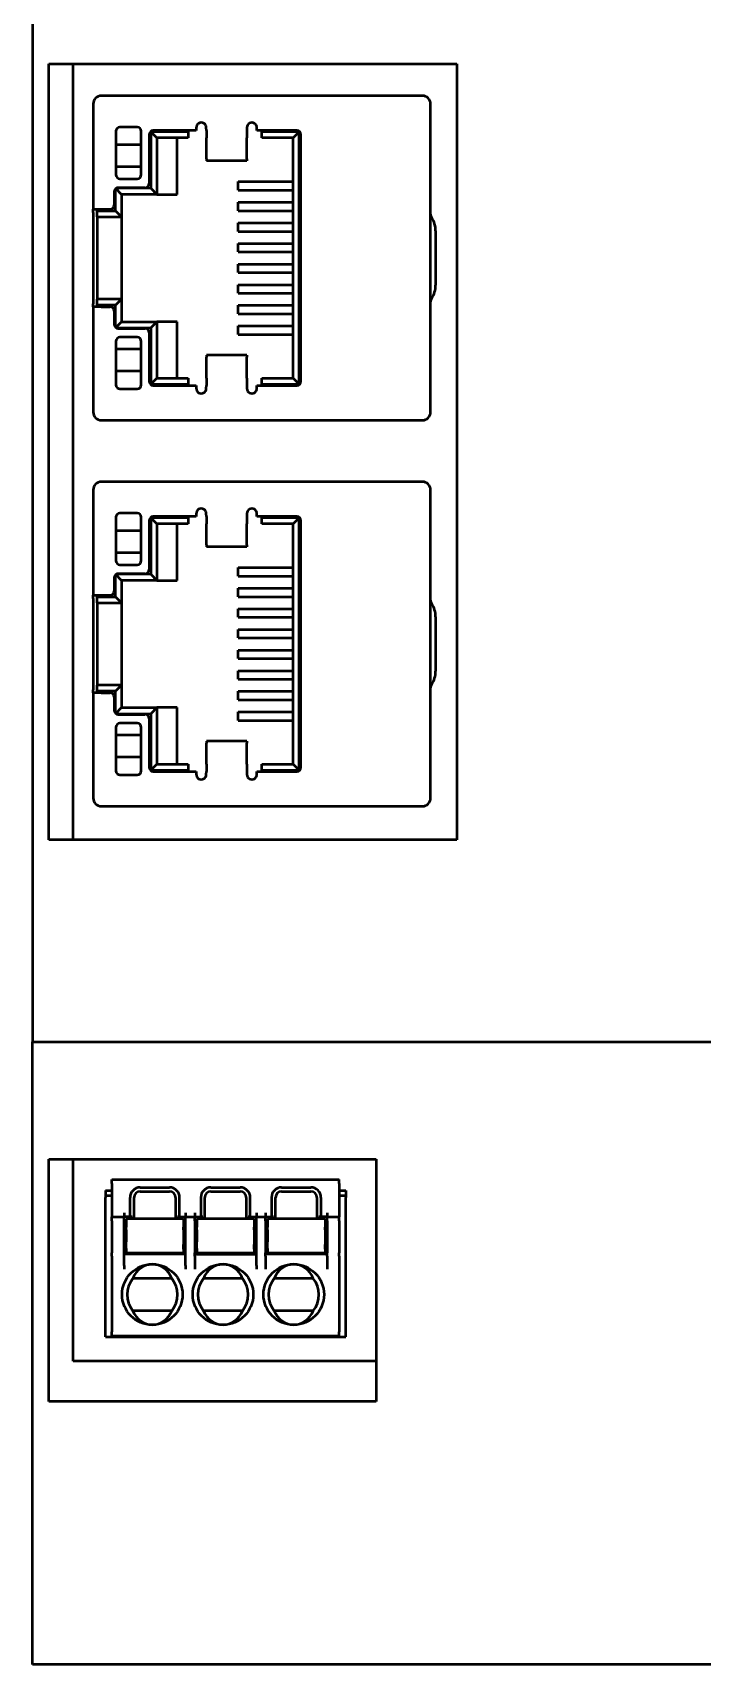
# Model space of a CAD drawing. Header units: millimetres. Extents: x 1021 to 2778, y -197 to 600.
# Drawn here: x 1182.7 to 1215.8, y 335.4 to 416.2 of the extents above; entities that cross this region are included whole.
import ezdxf

# ---------------------------------------------------------------- set-up
doc = ezdxf.new("R2010")
doc.units = ezdxf.units.MM
doc.header["$LTSCALE"] = 2
doc.layers.add('외형선(ISO)', color=7, linetype='Continuous', lineweight=50)

msp = doc.modelspace()

# ---------------------------------------------------------------- linework, layer by layer
at = {"layer": '외형선(ISO)'}
for p, q in [((1182.6577, 424.6362), (1182.6577, 366.2362)), ((1183.4577, 376.2362), (1183.4577, 414.6362)), ((1183.4577, 414.6362), (1203.6577, 414.6362)), ((1184.6577, 376.2362), (1184.6577, 414.6362)), ((1203.6577, 414.6362), (1203.6577, 376.2362)), ((1185.6577, 412.6509), (1185.6577, 407.4359)), ((1201.9577, 413.0509), (1186.0577, 413.0509)), ((1202.3577, 397.4009), (1202.3577, 412.6509)), ((1186.7827, 411.3009), (1186.7827, 409.1509)), ((1187.8327, 411.5009), (1186.9827, 411.5009)), ((1188.0327, 409.1509), (1188.0327, 411.3009)), ((1188.4277, 411.131), (1188.4277, 408.7059)), ((1188.5077, 411.2759), (1188.5077, 408.4759)), ((1190.3577, 411.2759), (1188.5077, 411.2759)), ((1188.5077, 411.2759), (1188.8077, 410.9759)), ((1190.7577, 411.3309), (1188.6277, 411.3309)), ((1190.3577, 410.9759), (1188.8077, 410.9759)), ((1188.8077, 410.9759), (1188.8077, 408.1759)), ((1189.8077, 408.1759), (1189.8077, 410.9759)), ((1190.3577, 411.2759), (1190.3577, 411.3309)), ((1190.3577, 411.2759), (1190.3577, 410.9759)), ((1190.7577, 411.4656), (1190.7577, 411.3309)), ((1191.2577, 411.3309), (1191.2522, 411.4809)), ((1191.2577, 411.3309), (1191.2577, 410.9657)), ((1193.2632, 411.4809), (1193.2577, 411.3309)), ((1193.2577, 411.3309), (1193.2577, 410.9657)), ((1193.7577, 411.3309), (1193.7577, 411.4656)), ((1195.7377, 411.3309), (1193.7577, 411.3309)), ((1194.0077, 411.2759), (1194.0077, 411.3309)), ((1195.8577, 411.2759), (1194.0077, 411.2759)), ((1194.0077, 410.9759), (1194.0077, 411.2759)), ((1195.5577, 410.9759), (1194.0077, 410.9759)), ((1195.8577, 411.2759), (1195.5577, 410.9759)), ((1195.5577, 399.0759), (1195.5577, 410.9759)), ((1195.8577, 398.7759), (1195.8577, 411.2759)), ((1195.9377, 398.9209), (1195.9377, 411.131)), ((1188.0327, 410.6309), (1186.7827, 410.6309)), ((1191.2577, 409.9389), (1191.2577, 410.9657)), ((1193.2577, 409.9389), (1193.2577, 410.9657)), ((1188.0327, 409.5309), (1186.7827, 409.5309)), ((1191.2577, 409.9389), (1191.2577, 409.8296)), ((1193.2577, 409.8296), (1191.2577, 409.8296)), ((1193.2577, 409.9389), (1193.2577, 409.8296)), ((1186.9827, 408.9509), (1187.8327, 408.9509)), ((1192.8302, 408.3859), (1192.8302, 408.8059)), ((1192.8302, 408.8059), (1195.5577, 408.8059)), ((1186.6977, 408.306), (1186.6977, 407.6359)), ((1186.7577, 407.3559), (1186.7577, 408.4488)), ((1187.0577, 408.1759), (1186.7721, 408.4616)), ((1188.5077, 408.4759), (1186.7923, 408.4759)), ((1188.2277, 408.5059), (1186.8977, 408.5059)), ((1187.0577, 408.1759), (1187.0577, 407.0559)), ((1188.8077, 408.1759), (1187.0577, 408.1759)), ((1188.5077, 408.4759), (1188.8077, 408.1759)), ((1188.8077, 408.1759), (1189.8077, 408.1759)), ((1192.8302, 408.3859), (1195.5577, 408.3859)), ((1192.8302, 407.3659), (1192.8302, 407.7859)), ((1192.8302, 407.7859), (1195.5577, 407.7859)), ((1185.6577, 407.2859), (1185.6577, 407.4359)), ((1185.6577, 407.4359), (1186.0577, 407.4359)), ((1185.6577, 407.2859), (1185.6577, 402.7659)), ((1185.8577, 407.3559), (1185.8577, 407.4359)), ((1185.8577, 407.3559), (1186.7577, 407.3559)), ((1185.8577, 407.0559), (1185.8577, 407.3559)), ((1185.8577, 407.0559), (1185.8577, 402.9959)), ((1185.8577, 407.0559), (1187.0577, 407.0559)), ((1186.0577, 407.4359), (1186.4977, 407.4359)), ((1187.0577, 407.0559), (1186.7577, 407.3559)), ((1187.0577, 407.0559), (1187.0577, 402.9959)), ((1192.8302, 407.3659), (1195.5577, 407.3659)), ((1192.8302, 406.3459), (1192.8302, 406.7659)), ((1192.8302, 406.7659), (1195.5577, 406.7659)), ((1192.8302, 406.3459), (1195.5577, 406.3459)), ((1202.6077, 406.3645), (1202.6077, 403.6874)), ((1192.8302, 405.3259), (1192.8302, 405.7459)), ((1192.8302, 405.7459), (1195.5577, 405.7459)), ((1192.8302, 405.3259), (1195.5577, 405.3259)), ((1192.8302, 404.3059), (1192.8302, 404.7259)), ((1192.8302, 404.7259), (1195.5577, 404.7259)), ((1192.8302, 404.3059), (1195.5577, 404.3059)), ((1185.8577, 402.6959), (1185.8577, 402.9959)), ((1187.0577, 402.9959), (1185.8577, 402.9959)), ((1186.7577, 402.6959), (1187.0577, 402.9959)), ((1187.0577, 402.9959), (1187.0577, 401.8759)), ((1192.8302, 403.2859), (1192.8302, 403.7059)), ((1192.8302, 403.7059), (1195.5577, 403.7059)), ((1192.8302, 403.2859), (1195.5577, 403.2859)), ((1185.6577, 402.6159), (1185.6577, 402.7659)), ((1185.6577, 402.6159), (1185.6577, 397.4009)), ((1186.0577, 402.6159), (1185.6577, 402.6159)), ((1186.7577, 402.6959), (1185.8577, 402.6959)), ((1185.8577, 402.6159), (1185.8577, 402.6959)), ((1186.0577, 402.6159), (1186.4977, 402.6159)), ((1186.6977, 402.416), (1186.6977, 401.7459)), ((1186.7577, 401.6031), (1186.7577, 402.6959)), ((1192.8302, 402.2659), (1192.8302, 402.6859)), ((1192.8302, 402.6859), (1195.5577, 402.6859)), ((1192.8302, 402.2659), (1195.5577, 402.2659)), ((1186.7721, 401.5903), (1187.0577, 401.8759)), ((1186.7923, 401.5759), (1188.5077, 401.5759)), ((1186.8977, 401.5459), (1188.2277, 401.5459)), ((1187.0577, 401.8759), (1188.8077, 401.8759)), ((1188.4277, 401.346), (1188.4277, 398.9209)), ((1188.8077, 401.8759), (1188.5077, 401.5759)), ((1188.5077, 401.5759), (1188.5077, 398.7759)), ((1189.8077, 401.8759), (1188.8077, 401.8759)), ((1188.8077, 401.8759), (1188.8077, 399.0759)), ((1189.8077, 399.0759), (1189.8077, 401.8759)), ((1192.8302, 401.2459), (1192.8302, 401.6659)), ((1192.8302, 401.6659), (1195.5577, 401.6659)), ((1186.7827, 400.9009), (1186.7827, 398.7509)), ((1188.0327, 400.5209), (1186.7827, 400.5209)), ((1187.8327, 401.1009), (1186.9827, 401.1009)), ((1188.0327, 398.7509), (1188.0327, 400.9009)), ((1192.8302, 401.2459), (1195.5577, 401.2459)), ((1191.2577, 400.2222), (1191.2577, 400.1129)), ((1193.2577, 400.2222), (1191.2577, 400.2222)), ((1191.2577, 399.0862), (1191.2577, 400.1129)), ((1193.2577, 400.2222), (1193.2577, 400.1129)), ((1193.2577, 399.0862), (1193.2577, 400.1129)), ((1188.0327, 399.4209), (1186.7827, 399.4209)), ((1188.5077, 398.7759), (1188.8077, 399.0759)), ((1188.8077, 399.0759), (1190.3577, 399.0759)), ((1190.3577, 399.0759), (1190.3577, 398.7759)), ((1191.2577, 399.0862), (1191.2577, 398.7209)), ((1193.2577, 399.0862), (1193.2577, 398.7209)), ((1194.0077, 398.7759), (1194.0077, 399.0759)), ((1194.0077, 399.0759), (1195.5577, 399.0759)), ((1195.8577, 398.7759), (1195.5577, 399.0759)), ((1186.9827, 398.5509), (1187.8327, 398.5509)), ((1188.5077, 398.7759), (1190.3577, 398.7759)), ((1188.6277, 398.7209), (1190.7577, 398.7209)), ((1190.3577, 398.7759), (1190.3577, 398.7209)), ((1190.7577, 398.7209), (1190.7577, 398.5862)), ((1191.2522, 398.5709), (1191.2577, 398.7209)), ((1193.2577, 398.7209), (1193.2632, 398.5709)), ((1193.7577, 398.7209), (1195.7377, 398.7209)), ((1193.7577, 398.5862), (1193.7577, 398.7209)), ((1194.0077, 398.7759), (1195.8577, 398.7759)), ((1194.0077, 398.7759), (1194.0077, 398.7209)), ((1186.0577, 397.0009), (1201.9577, 397.0009)), ((1185.6577, 393.5509), (1185.6577, 388.3359)), ((1201.9577, 393.9509), (1186.0577, 393.9509)), ((1202.3577, 378.3009), (1202.3577, 393.5509)), ((1186.7827, 392.2009), (1186.7827, 390.0509)), ((1187.8327, 392.4009), (1186.9827, 392.4009)), ((1188.0327, 390.0509), (1188.0327, 392.2009)), ((1188.4277, 392.031), (1188.4277, 389.6059)), ((1188.5077, 392.1759), (1188.5077, 389.3759)), ((1190.3577, 392.1759), (1188.5077, 392.1759)), ((1188.5077, 392.1759), (1188.8077, 391.8759)), ((1190.7577, 392.2309), (1188.6277, 392.2309)), ((1190.3577, 391.8759), (1188.8077, 391.8759)), ((1188.8077, 391.8759), (1188.8077, 389.0759)), ((1189.8077, 389.0759), (1189.8077, 391.8759)), ((1190.3577, 392.1759), (1190.3577, 392.2309)), ((1190.3577, 392.1759), (1190.3577, 391.8759)), ((1190.7577, 392.3656), (1190.7577, 392.2309)), ((1191.2577, 392.2309), (1191.2522, 392.3809)), ((1191.2577, 392.2309), (1191.2577, 391.8657)), ((1191.2577, 390.8389), (1191.2577, 391.8657)), ((1193.2632, 392.3809), (1193.2577, 392.2309)), ((1193.2577, 392.2309), (1193.2577, 391.8657)), ((1193.2577, 390.8389), (1193.2577, 391.8657)), ((1193.7577, 392.2309), (1193.7577, 392.3656)), ((1195.7377, 392.2309), (1193.7577, 392.2309)), ((1194.0077, 392.1759), (1194.0077, 392.2309)), ((1195.8577, 392.1759), (1194.0077, 392.1759)), ((1194.0077, 391.8759), (1194.0077, 392.1759)), ((1195.5577, 391.8759), (1194.0077, 391.8759)), ((1195.8577, 392.1759), (1195.5577, 391.8759)), ((1195.5577, 379.9759), (1195.5577, 391.8759)), ((1195.8577, 379.6759), (1195.8577, 392.1759)), ((1195.9377, 379.8209), (1195.9377, 392.031)), ((1188.0327, 391.5309), (1186.7827, 391.5309)), ((1191.2577, 390.8389), (1191.2577, 390.7296)), ((1193.2577, 390.8389), (1193.2577, 390.7296)), ((1188.0327, 390.4309), (1186.7827, 390.4309)), ((1193.2577, 390.7296), (1191.2577, 390.7296)), ((1186.6977, 389.206), (1186.6977, 388.5359)), ((1186.7577, 388.2559), (1186.7577, 389.3488)), ((1187.0577, 389.0759), (1186.7721, 389.3616)), ((1188.5077, 389.3759), (1186.7923, 389.3759)), ((1188.2277, 389.4059), (1186.8977, 389.4059)), ((1186.9827, 389.8509), (1187.8327, 389.8509)), ((1188.5077, 389.3759), (1188.8077, 389.0759)), ((1192.8302, 389.2859), (1192.8302, 389.7059)), ((1192.8302, 389.7059), (1195.5577, 389.7059)), ((1192.8302, 389.2859), (1195.5577, 389.2859)), ((1187.0577, 389.0759), (1187.0577, 387.9559)), ((1188.8077, 389.0759), (1187.0577, 389.0759)), ((1188.8077, 389.0759), (1189.8077, 389.0759)), ((1192.8302, 388.2659), (1192.8302, 388.6859)), ((1192.8302, 388.6859), (1195.5577, 388.6859)), ((1185.6577, 388.1859), (1185.6577, 388.3359)), ((1185.6577, 388.3359), (1186.0577, 388.3359)), ((1185.6577, 388.1859), (1185.6577, 383.6659)), ((1185.8577, 388.2559), (1185.8577, 388.3359)), ((1185.8577, 388.2559), (1186.7577, 388.2559)), ((1185.8577, 387.9559), (1185.8577, 388.2559)), ((1185.8577, 387.9559), (1185.8577, 383.8959)), ((1185.8577, 387.9559), (1187.0577, 387.9559)), ((1186.0577, 388.3359), (1186.4977, 388.3359)), ((1187.0577, 387.9559), (1186.7577, 388.2559)), ((1187.0577, 387.9559), (1187.0577, 383.8959)), ((1192.8302, 388.2659), (1195.5577, 388.2659)), ((1192.8302, 387.2459), (1192.8302, 387.6659)), ((1192.8302, 387.6659), (1195.5577, 387.6659)), ((1192.8302, 387.2459), (1195.5577, 387.2459)), ((1202.6077, 387.2645), (1202.6077, 384.5874)), ((1192.8302, 386.2259), (1192.8302, 386.6459)), ((1192.8302, 386.6459), (1195.5577, 386.6459)), ((1192.8302, 386.2259), (1195.5577, 386.2259)), ((1192.8302, 385.2059), (1192.8302, 385.6259)), ((1192.8302, 385.6259), (1195.5577, 385.6259)), ((1192.8302, 385.2059), (1195.5577, 385.2059)), ((1192.8302, 384.1859), (1192.8302, 384.6059)), ((1192.8302, 384.6059), (1195.5577, 384.6059)), ((1185.6577, 383.5159), (1185.6577, 383.6659)), ((1185.8577, 383.5959), (1185.8577, 383.8959)), ((1187.0577, 383.8959), (1185.8577, 383.8959)), ((1186.7577, 383.5959), (1185.8577, 383.5959)), ((1185.8577, 383.5159), (1185.8577, 383.5959)), ((1186.7577, 383.5959), (1187.0577, 383.8959)), ((1186.7577, 382.5031), (1186.7577, 383.5959)), ((1187.0577, 383.8959), (1187.0577, 382.7759)), ((1192.8302, 384.1859), (1195.5577, 384.1859)), ((1192.8302, 383.1659), (1192.8302, 383.5859)), ((1192.8302, 383.5859), (1195.5577, 383.5859)), ((1185.6577, 383.5159), (1185.6577, 378.3009)), ((1186.0577, 383.5159), (1185.6577, 383.5159)), ((1186.0577, 383.5159), (1186.4977, 383.5159)), ((1186.6977, 383.316), (1186.6977, 382.6459)), ((1186.7721, 382.4903), (1187.0577, 382.7759)), ((1187.0577, 382.7759), (1188.8077, 382.7759)), ((1188.8077, 382.7759), (1188.5077, 382.4759)), ((1189.8077, 382.7759), (1188.8077, 382.7759)), ((1188.8077, 382.7759), (1188.8077, 379.9759)), ((1189.8077, 379.9759), (1189.8077, 382.7759)), ((1192.8302, 383.1659), (1195.5577, 383.1659)), ((1186.7923, 382.4759), (1188.5077, 382.4759)), ((1186.8977, 382.4459), (1188.2277, 382.4459)), ((1187.8327, 382.0009), (1186.9827, 382.0009)), ((1188.4277, 382.246), (1188.4277, 379.8209)), ((1188.5077, 382.4759), (1188.5077, 379.6759)), ((1192.8302, 382.1459), (1192.8302, 382.5659)), ((1192.8302, 382.5659), (1195.5577, 382.5659)), ((1192.8302, 382.1459), (1195.5577, 382.1459)), ((1186.7827, 381.8009), (1186.7827, 379.6509)), ((1188.0327, 381.4209), (1186.7827, 381.4209)), ((1188.0327, 379.6509), (1188.0327, 381.8009)), ((1191.2577, 381.1222), (1191.2577, 381.0129)), ((1193.2577, 381.1222), (1191.2577, 381.1222)), ((1193.2577, 381.1222), (1193.2577, 381.0129)), ((1188.0327, 380.3209), (1186.7827, 380.3209)), ((1191.2577, 379.9862), (1191.2577, 381.0129)), ((1193.2577, 379.9862), (1193.2577, 381.0129)), ((1188.5077, 379.6759), (1188.8077, 379.9759)), ((1188.5077, 379.6759), (1190.3577, 379.6759)), ((1188.6277, 379.6209), (1190.7577, 379.6209)), ((1188.8077, 379.9759), (1190.3577, 379.9759)), ((1190.3577, 379.9759), (1190.3577, 379.6759)), ((1190.3577, 379.6759), (1190.3577, 379.6209)), ((1190.7577, 379.6209), (1190.7577, 379.4862)), ((1191.2522, 379.4709), (1191.2577, 379.6209)), ((1191.2577, 379.9862), (1191.2577, 379.6209)), ((1193.2577, 379.9862), (1193.2577, 379.6209)), ((1193.2577, 379.6209), (1193.2632, 379.4709)), ((1193.7577, 379.6209), (1195.7377, 379.6209)), ((1193.7577, 379.4862), (1193.7577, 379.6209)), ((1194.0077, 379.6759), (1194.0077, 379.9759)), ((1194.0077, 379.9759), (1195.5577, 379.9759)), ((1194.0077, 379.6759), (1195.8577, 379.6759)), ((1194.0077, 379.6759), (1194.0077, 379.6209)), ((1195.8577, 379.6759), (1195.5577, 379.9759)), ((1186.9827, 379.4509), (1187.8327, 379.4509)), ((1186.0577, 377.9009), (1201.9577, 377.9009)), ((1203.6577, 376.2362), (1183.4577, 376.2362)), ((1182.6577, 366.2362), (1222.6577, 366.2362)), ((1182.6577, 335.4362), (1182.6577, 366.2362)), ((1183.4577, 348.4362), (1183.4577, 360.4362)), ((1183.4577, 360.4362), (1199.6577, 360.4362)), ((1184.6577, 350.4362), (1184.6577, 360.4362)), ((1199.6577, 360.4362), (1199.6577, 348.4362)), ((1186.5827, 359.2362), (1186.5827, 359.4362)), ((1186.5827, 359.4362), (1197.8327, 359.4362)), ((1197.8327, 359.2362), (1197.8327, 359.4362)), ((1186.2577, 358.8862), (1186.5827, 358.8862)), ((1186.2577, 358.8862), (1186.2577, 358.6362)), ((1186.2577, 358.6362), (1186.5827, 358.6362)), ((1186.2577, 358.6362), (1186.2577, 358.5362)), ((1186.2577, 351.6362), (1186.2577, 358.5362)), ((1186.5827, 359.2362), (1186.5827, 357.7862)), ((1187.4827, 357.5862), (1187.4827, 358.5362)), ((1187.6827, 357.4862), (1187.6827, 358.5362)), ((1187.9827, 359.0362), (1189.4327, 359.0362)), ((1187.9827, 358.8362), (1189.4327, 358.8362)), ((1189.7327, 358.5362), (1189.7327, 357.4862)), ((1189.9327, 357.5862), (1189.9327, 358.5362)), ((1190.9827, 358.5362), (1190.9827, 357.5862)), ((1191.1827, 357.4862), (1191.1827, 358.5362)), ((1191.4827, 359.0362), (1192.9327, 359.0362)), ((1191.4827, 358.8362), (1192.9327, 358.8362)), ((1193.2327, 358.5362), (1193.2327, 357.4862)), ((1193.4327, 357.5862), (1193.4327, 358.5362)), ((1194.4827, 358.5362), (1194.4827, 357.5862)), ((1194.6827, 357.4862), (1194.6827, 358.5362)), ((1194.9827, 359.0362), (1196.4327, 359.0362)), ((1194.9827, 358.8362), (1196.4327, 358.8362)), ((1196.7327, 358.5362), (1196.7327, 357.4862)), ((1196.9327, 358.5362), (1196.9327, 357.5862)), ((1197.8327, 359.2362), (1197.8327, 357.7862)), ((1197.8327, 358.8862), (1198.1577, 358.8862)), ((1197.8327, 358.6362), (1198.1577, 358.6362)), ((1198.1577, 358.8862), (1198.1577, 358.6362)), ((1198.1577, 358.6362), (1198.1577, 358.5362)), ((1198.1577, 351.6362), (1198.1577, 358.5362)), ((1186.5827, 357.7862), (1186.5827, 357.5862)), ((1187.1827, 357.7862), (1187.1827, 357.5862)), ((1190.2327, 357.7862), (1190.2327, 357.5862)), ((1190.6827, 357.7862), (1190.6827, 357.5862)), ((1193.7327, 357.7862), (1193.7327, 357.5862)), ((1194.1827, 357.7862), (1194.1827, 357.5862)), ((1197.2327, 357.7862), (1197.2327, 357.5862)), ((1197.8327, 357.7862), (1197.8327, 357.5862)), ((1186.5827, 357.3862), (1186.5827, 357.5862)), ((1186.5827, 357.5862), (1187.1827, 357.5862)), ((1186.5827, 357.3862), (1186.5827, 355.8017)), ((1187.4827, 357.5862), (1187.1827, 357.5862)), ((1187.1827, 357.3862), (1187.1827, 357.5862)), ((1187.1827, 355.8017), (1187.1827, 357.3862)), ((1187.2827, 357.4862), (1187.2827, 357.2862)), ((1190.1327, 357.4862), (1187.2827, 357.4862)), ((1187.2827, 357.2862), (1187.2827, 357.2616)), ((1187.2827, 357.2616), (1187.2827, 357.0633)), ((1187.2827, 356.9337), (1187.2827, 357.0633)), ((1187.2827, 356.9337), (1187.2827, 356.3388)), ((1187.5827, 357.5862), (1187.4827, 357.5862)), ((1187.5827, 357.4862), (1187.5827, 357.5862)), ((1189.8327, 357.5862), (1189.8327, 357.4862)), ((1189.9327, 357.5862), (1189.8327, 357.5862)), ((1189.9327, 357.5862), (1190.2327, 357.5862)), ((1190.1327, 357.4862), (1190.1327, 357.2862)), ((1190.1327, 357.2862), (1190.1327, 357.2616)), ((1190.1327, 357.2616), (1190.1327, 357.0633)), ((1190.1327, 356.9337), (1190.1327, 357.0633)), ((1190.1327, 356.9337), (1190.1327, 356.3388)), ((1190.2327, 357.3862), (1190.2327, 357.5862)), ((1190.2327, 357.5862), (1190.6827, 357.5862)), ((1190.2327, 355.8017), (1190.2327, 357.3862)), ((1190.6827, 357.5862), (1190.9827, 357.5862)), ((1190.6827, 357.3862), (1190.6827, 357.5862)), ((1190.6827, 357.3862), (1190.6827, 355.8017)), ((1190.7827, 357.4862), (1190.7827, 357.2862)), ((1193.6327, 357.4862), (1190.7827, 357.4862)), ((1190.7827, 357.2862), (1190.7827, 357.2616)), ((1190.7827, 357.2616), (1190.7827, 357.0633)), ((1190.7827, 356.9337), (1190.7827, 357.0633)), ((1190.7827, 356.9337), (1190.7827, 356.3388)), ((1191.0827, 357.5862), (1190.9827, 357.5862)), ((1191.0827, 357.4862), (1191.0827, 357.5862)), ((1193.4327, 357.5862), (1193.3327, 357.5862)), ((1193.3327, 357.5862), (1193.3327, 357.4862)), ((1193.4327, 357.5862), (1193.7327, 357.5862)), ((1193.6327, 357.4862), (1193.6327, 357.2862)), ((1193.6327, 357.2862), (1193.6327, 357.2616)), ((1193.6327, 357.2616), (1193.6327, 357.0633)), ((1193.6327, 356.9337), (1193.6327, 357.0633)), ((1193.6327, 356.9337), (1193.6327, 356.3388)), ((1193.7327, 357.3862), (1193.7327, 357.5862)), ((1193.7327, 357.5862), (1194.1827, 357.5862)), ((1193.7327, 355.8017), (1193.7327, 357.3862)), ((1194.1827, 357.5862), (1194.4827, 357.5862)), ((1194.1827, 357.3862), (1194.1827, 357.5862)), ((1194.1827, 357.3862), (1194.1827, 355.8017)), ((1194.2827, 357.4862), (1194.2827, 357.2862)), ((1197.1327, 357.4862), (1194.2827, 357.4862)), ((1194.2827, 357.2862), (1194.2827, 357.2616)), ((1194.2827, 357.2616), (1194.2827, 357.0633)), ((1194.2827, 356.9337), (1194.2827, 357.0633)), ((1194.2827, 356.9337), (1194.2827, 356.3388)), ((1194.5827, 357.5862), (1194.4827, 357.5862)), ((1194.5827, 357.4862), (1194.5827, 357.5862)), ((1196.9327, 357.5862), (1196.8327, 357.5862)), ((1196.8327, 357.5862), (1196.8327, 357.4862)), ((1197.2327, 357.5862), (1196.9327, 357.5862)), ((1197.1327, 357.4862), (1197.1327, 357.2862)), ((1197.1327, 357.2862), (1197.1327, 357.2616)), ((1197.1327, 357.2616), (1197.1327, 357.0633)), ((1197.1327, 356.9337), (1197.1327, 357.0633)), ((1197.1327, 356.9337), (1197.1327, 356.3388)), ((1197.2327, 357.5862), (1197.8327, 357.5862)), ((1197.2327, 357.3862), (1197.2327, 357.5862)), ((1197.2327, 357.3862), (1197.2327, 355.8017)), ((1197.8327, 357.3862), (1197.8327, 357.5862)), ((1197.8327, 357.3862), (1197.8327, 355.8017)), ((1187.2827, 356.2091), (1187.2827, 356.3388)), ((1187.2827, 356.0108), (1187.2827, 356.2091)), ((1190.1327, 356.3388), (1190.1327, 356.2091)), ((1190.1327, 356.0108), (1190.1327, 356.2091)), ((1190.7827, 356.2091), (1190.7827, 356.3388)), ((1190.7827, 356.0108), (1190.7827, 356.2091)), ((1193.6327, 356.3388), (1193.6327, 356.2091)), ((1193.6327, 356.0108), (1193.6327, 356.2091)), ((1194.2827, 356.2091), (1194.2827, 356.3388)), ((1194.2827, 356.0108), (1194.2827, 356.2091)), ((1197.1327, 356.3388), (1197.1327, 356.2091)), ((1197.1327, 356.0108), (1197.1327, 356.2091)), ((1186.5827, 355.6285), (1186.5827, 355.8017)), ((1186.5827, 355.6285), (1186.5827, 355.1666)), ((1187.1827, 355.6285), (1187.1827, 355.8017)), ((1190.2327, 355.7362), (1187.1827, 355.7362)), ((1187.1827, 355.1666), (1187.1827, 355.6285)), ((1187.2827, 356.0108), (1187.2827, 355.9862)), ((1187.2827, 355.9862), (1187.2827, 355.7862)), ((1190.1327, 355.7862), (1187.2827, 355.7862)), ((1190.1327, 355.9862), (1190.1327, 356.0108)), ((1190.1327, 355.9862), (1190.1327, 355.7862)), ((1190.2327, 355.6285), (1190.2327, 355.8017)), ((1190.2327, 355.1666), (1190.2327, 355.6285)), ((1190.6827, 355.6285), (1190.6827, 355.8017)), ((1190.6827, 355.7362), (1193.7327, 355.7362)), ((1190.6827, 355.6285), (1190.6827, 355.1666)), ((1190.7827, 356.0108), (1190.7827, 355.9862)), ((1190.7827, 355.9862), (1190.7827, 355.7862)), ((1193.6327, 355.7862), (1190.7827, 355.7862)), ((1193.6327, 355.9862), (1193.6327, 356.0108)), ((1193.6327, 355.9862), (1193.6327, 355.7862)), ((1193.7327, 355.6285), (1193.7327, 355.8017)), ((1193.7327, 355.1666), (1193.7327, 355.6285)), ((1194.1827, 355.6285), (1194.1827, 355.8017)), ((1197.2327, 355.7362), (1194.1827, 355.7362)), ((1194.1827, 355.6285), (1194.1827, 355.1666)), ((1194.2827, 356.0108), (1194.2827, 355.9862)), ((1194.2827, 355.9862), (1194.2827, 355.7862)), ((1197.1327, 355.7862), (1194.2827, 355.7862)), ((1197.1327, 355.9862), (1197.1327, 356.0108)), ((1197.1327, 355.9862), (1197.1327, 355.7862)), ((1197.2327, 355.6285), (1197.2327, 355.8017)), ((1197.2327, 355.6285), (1197.2327, 355.1666)), ((1197.8327, 355.6285), (1197.8327, 355.8017)), ((1197.8327, 355.6285), (1197.8327, 355.1666)), ((1186.5827, 355.1666), (1186.5827, 354.9934)), ((1186.5827, 354.9934), (1186.5827, 351.8862)), ((1187.1827, 355.1666), (1187.1827, 354.9934)), ((1189.5432, 354.5362), (1187.6222, 354.5362)), ((1190.2327, 355.1666), (1190.2327, 354.9934)), ((1190.6827, 355.1666), (1190.6827, 354.9934)), ((1193.0432, 354.5362), (1191.1222, 354.5362)), ((1193.7327, 355.1666), (1193.7327, 354.9934)), ((1194.1827, 355.1666), (1194.1827, 354.9934)), ((1196.5432, 354.5362), (1194.6222, 354.5362)), ((1197.2327, 355.1666), (1197.2327, 354.9934)), ((1197.8327, 355.1666), (1197.8327, 354.9934)), ((1197.8327, 354.9934), (1197.8327, 351.8862)), ((1189.5432, 352.9362), (1187.6222, 352.9362)), ((1193.0432, 352.9362), (1191.1222, 352.9362)), ((1196.5432, 352.9362), (1194.6222, 352.9362)), ((1186.2577, 351.6362), (1198.1577, 351.6362)), ((1186.5827, 351.6862), (1186.5827, 351.8862)), ((1186.5827, 351.6862), (1197.8327, 351.6862)), ((1197.8327, 351.6862), (1197.8327, 351.8862)), ((1199.6577, 350.4362), (1184.6577, 350.4362)), ((1199.6577, 348.4362), (1183.4577, 348.4362)), ((1412.6577, 335.4362), (1182.6577, 335.4362))]:
    msp.add_line(p, q, dxfattribs=at)
for centre in [(1188.5827, 353.7362), (1192.0827, 353.7362), (1195.5827, 353.7362)]:
    msp.add_circle(centre, 1.5, dxfattribs=at)
for centre, radius, start, end in [((1186.0577, 412.6509), 0.4, 90, 180), ((1201.9577, 412.6509), 0.4, 0, 90), ((1186.9827, 411.3009), 0.2, 90, 180), ((1187.8327, 411.3009), 0.2, 0, 90), ((1188.6277, 411.131), 0.2, 90, 180), ((1191.0047, 411.4809), 0.2475, 359.994494, 183.54847), ((1193.5107, 411.4809), 0.2475, 356.45153, 180.005506), ((1195.7377, 411.131), 0.2, 0, 90), ((1186.9827, 409.1509), 0.2, 180, 270), ((1187.8327, 409.1509), 0.2, 270, 0), ((1188.2277, 408.7059), 0.2, 270, 0), ((1186.8977, 408.306), 0.2, 90, 180), ((1186.4977, 407.6359), 0.2, 270, 0), ((1202.6577, 407.1936), 0.3, 180, 213.55731), ((1201.4077, 406.3645), 1.2, 0, 33.55731), ((1202.6577, 402.8582), 0.3, 146.44269, 180), ((1201.4077, 403.6874), 1.2, 326.44269, 0), ((1186.4977, 402.416), 0.2, 0, 90), ((1186.8977, 401.7459), 0.2, 180, 270), ((1188.2277, 401.346), 0.2, 0, 90), ((1186.9827, 400.9009), 0.2, 90, 180), ((1187.8327, 400.9009), 0.2, 0, 90), ((1188.6277, 398.9209), 0.2, 180, 270), ((1195.7377, 398.9209), 0.2, 270, 0), ((1186.9827, 398.7509), 0.2, 180, 270), ((1187.8327, 398.7509), 0.2, 270, 0), ((1191.0047, 398.5709), 0.2475, 176.45153, 0.005506), ((1193.5107, 398.5709), 0.2475, 179.994494, 3.54847), ((1186.0577, 397.4009), 0.4, 180, 270), ((1201.9577, 397.4009), 0.4, 270, 0), ((1186.0577, 393.5509), 0.4, 90, 180), ((1201.9577, 393.5509), 0.4, 0, 90), ((1191.0047, 392.3809), 0.2475, 359.994494, 183.54847), ((1193.5107, 392.3809), 0.2475, 356.45153, 180.005506), ((1186.9827, 392.2009), 0.2, 90, 180), ((1187.8327, 392.2009), 0.2, 0, 90), ((1188.6277, 392.031), 0.2, 90, 180), ((1195.7377, 392.031), 0.2, 0, 90), ((1186.9827, 390.0509), 0.2, 180, 270), ((1187.8327, 390.0509), 0.2, 270, 0), ((1186.8977, 389.206), 0.2, 90, 180), ((1188.2277, 389.6059), 0.2, 270, 0), ((1186.4977, 388.5359), 0.2, 270, 0), ((1202.6577, 388.0936), 0.3, 180, 213.55731), ((1201.4077, 387.2645), 1.2, 0, 33.55731), ((1201.4077, 384.5874), 1.2, 326.44269, 0), ((1202.6577, 383.7582), 0.3, 146.44269, 180), ((1186.4977, 383.316), 0.2, 0, 90), ((1186.8977, 382.6459), 0.2, 180, 270), ((1186.9827, 381.8009), 0.2, 90, 180), ((1187.8327, 381.8009), 0.2, 0, 90), ((1188.2277, 382.246), 0.2, 0, 90), ((1186.9827, 379.6509), 0.2, 180, 270), ((1187.8327, 379.6509), 0.2, 270, 0), ((1188.6277, 379.8209), 0.2, 180, 270), ((1195.7377, 379.8209), 0.2, 270, 0), ((1191.0047, 379.4709), 0.2475, 176.45153, 0.005506), ((1193.5107, 379.4709), 0.2475, 179.994494, 3.54847), ((1186.0577, 378.3009), 0.4, 180, 270), ((1201.9577, 378.3009), 0.4, 270, 0), ((1187.9827, 358.5362), 0.5, 90, 180), ((1187.9827, 358.5362), 0.3, 90, 180), ((1189.4327, 358.5362), 0.5, 0, 90), ((1189.4327, 358.5362), 0.3, 0, 90), ((1191.4827, 358.5362), 0.5, 90, 180), ((1191.4827, 358.5362), 0.3, 90, 180), ((1192.9327, 358.5362), 0.5, 0, 90), ((1192.9327, 358.5362), 0.3, 0, 90), ((1194.9827, 358.5362), 0.5, 90, 180), ((1194.9827, 358.5362), 0.3, 90, 180), ((1196.4327, 358.5362), 0.5, 0, 90), ((1196.4327, 358.5362), 0.3, 0, 90), ((1188.5827, 353.7362), 1.25, 140.208181, 219.791819), ((1188.5827, 353.7362), 1.25, 320.208181, 39.791819), ((1192.0827, 353.7362), 1.25, 140.208181, 219.791819), ((1192.0827, 353.7362), 1.25, 320.208181, 39.791819), ((1195.5827, 353.7362), 1.25, 140.208181, 219.791819), ((1195.5827, 353.7362), 1.25, 320.208181, 39.791819)]:
    msp.add_arc(centre, radius, start, end, dxfattribs=at)
for centre, major_axis, start_param, end_param in [((1188.5827, 354.131), (0, 1.1053), 0, 1.1953727), ((1188.5827, 354.131), (0, 1.1053), 5.0878126, 6.2831853), ((1192.0827, 354.131), (0, 1.1053), 0, 1.1953727), ((1192.0827, 354.131), (0, -1.1053), 1.9462199, 3.1415927), ((1195.5827, 354.131), (0, 1.1053), 0, 1.1953727), ((1195.5827, 354.131), (0, -1.1053), 1.9462199, 3.1415927), ((1188.5827, 353.3415), (0, 1.1053), 1.9462199, 3.1415927), ((1188.5827, 353.3415), (0, 1.1053), 3.1415927, 4.3369654), ((1192.0827, 353.3415), (0, 1.1053), 1.9462199, 3.1415927), ((1192.0827, 353.3415), (0, -1.1053), 0, 1.1953727), ((1195.5827, 353.3415), (0, 1.1053), 1.9462199, 3.1415927), ((1195.5827, 353.3415), (0, -1.1053), 0, 1.1953727)]:
    msp.add_ellipse(centre, major_axis=major_axis, ratio=0.9340498, start_param=start_param, end_param=end_param, dxfattribs=at)

doc.saveas('drawing.dxf')
